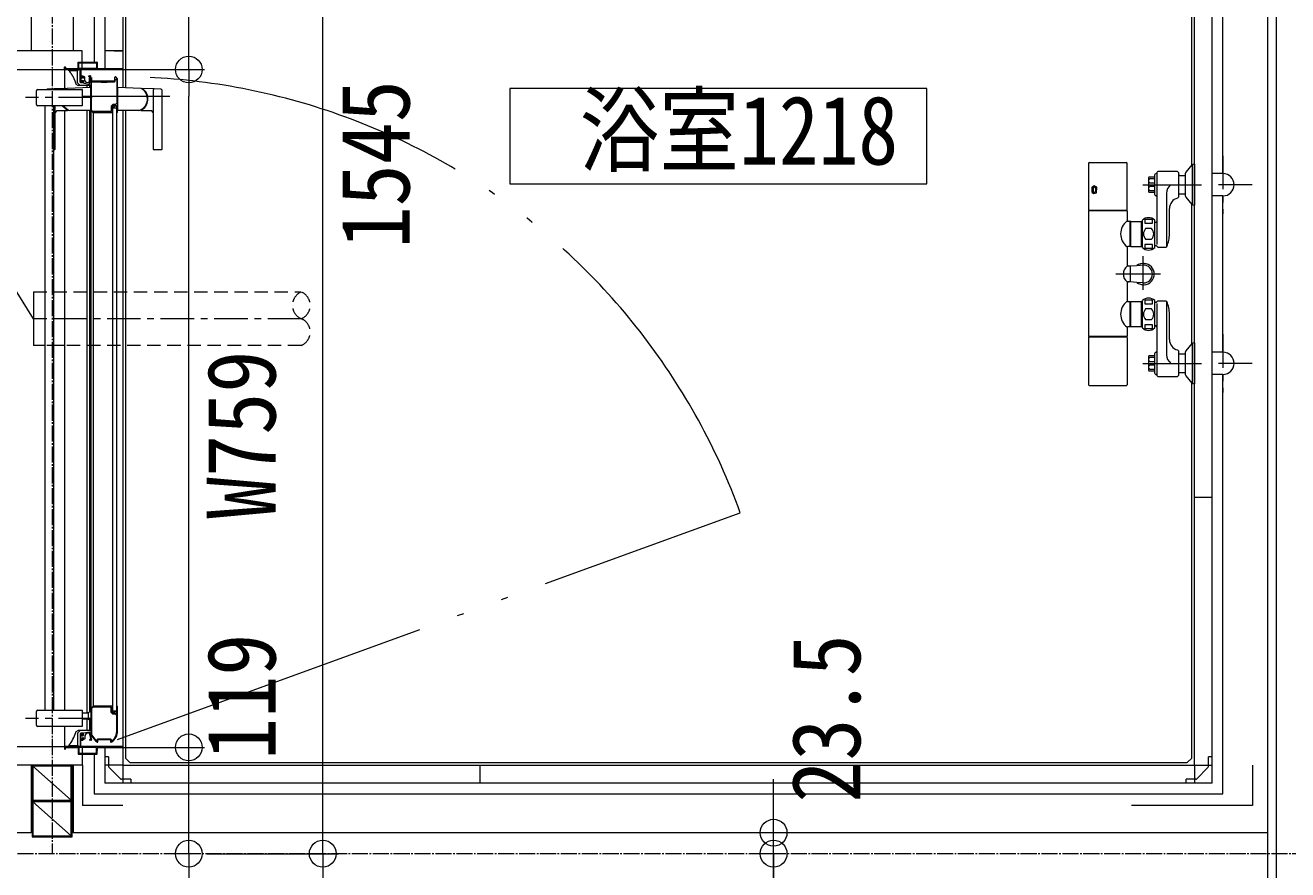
# Model space of a CAD drawing. Units: millimetres at full size, sheet at 1:30. Extents: x -17796 to 21385, y -23279 to 7734.
# Drawn here: x 18024 to 19438, y 233 to 1179 of the extents above; entities that cross this region are included whole.
import ezdxf
from ezdxf.enums import TextEntityAlignment as Align

# ---------------------------------------------------------------- set-up
doc = ezdxf.new("R2010")
doc.units = ezdxf.units.MM
doc.header["$LTSCALE"] = 30
for name, pattern in [('LONG_DASHED_DOTTED', [15.25, 12, -1.5, 0.25, -1.5]), ('LONG_DASHED_DOUBLE_DOTTED', [17, 12, -1.5, 0.25, -1.5, 0.25, -1.5]), ('USER2', [2, 1.25, -0.25, 0.25, -0.25]), ('USER4', [0.78, 0.6, -0.06, 0.06, -0.06]), ('USER8', [0.75, 0.5, -0.25])]:
    doc.linetypes.add(name, pattern=pattern)
for name, color, linetype, lineweight in [('0-1_(W)電灯', 253, 'Continuous', 18), ('0-8_ﾄﾞｱR1', 6, 'Continuous', 18), ('0-C_0_4P', 4, 'Continuous', 18)]:
    doc.layers.add(name, color=color, linetype=linetype, lineweight=lineweight)
doc.styles.add('ＭＳ ゴシック', font='')
doc.styles.get('ＭＳ ゴシック').set_extended_font_data('MS Gothic')

msp = doc.modelspace()

# ---------------------------------------------------------------- linework, layer by layer
at = {"layer": '0-1_(W)電灯', "color": 54, "linetype": 'USER4'}
msp.add_line((18054.07, 3280.96), (18054.07, 250.96), dxfattribs=at)
at = {"layer": '0-1_(W)電灯'}
for p, q in [((18101.07, 2181.96), (18101.07, 1137.36)), ((19365.07, 1012.46), (19365.07, 2181.96)), ((18113.07, 1446.95), (18113.07, 1130.06)), ((19333.07, 649.96), (19333.07, 1449.96)), ((19353.07, 329.96), (19353.07, 1446.95)), ((18133.07, 1349.96), (18133.07, 1149.96)), ((18136.06, 1349.99), (18136.06, 1108.58)), ((19330.08, 1021.79), (19330.08, 1203.52)), ((18133.07, 1149.96), (18113.07, 1149.96)), ((18123.48, 1149.96), (18133.07, 1149.96)), ((18133.07, 1149.96), (18133.07, 1128.96)), ((18133.07, 1149.96), (18133.07, 1130.06)), ((18068.37, 1131.96), (18068.07, 1131.66)), ((18068.07, 1129.46), (18068.07, 1131.66)), ((18068.37, 1131.96), (18068.67, 1131.96)), ((18068.97, 1131.66), (18068.67, 1131.96)), ((18068.97, 1131.66), (18068.97, 1130.36)), ((18083.37, 1137.36), (18083.07, 1137.06)), ((18083.07, 1130.36), (18083.07, 1137.06)), ((18083.37, 1137.36), (18104.27, 1137.36)), ((18084.27, 1136.46), (18083.97, 1136.16)), ((18083.97, 1130.26), (18083.97, 1136.16)), ((18084.27, 1136.46), (18103.37, 1136.46)), ((18103.67, 1136.16), (18103.37, 1136.46)), ((18103.67, 1136.16), (18103.67, 1130.26)), ((18104.57, 1137.06), (18104.27, 1137.36)), ((18104.57, 1137.06), (18104.57, 1130.36)), ((18068.07, 1129.46), (18068.57, 1128.96)), ((18068.07, 1129.46), (18068.07, 1128.96)), ((18068.07, 1128.96), (18068.57, 1128.96)), ((18068.07, 1128.96), (18068.07, 1107.68)), ((18068.57, 1128.96), (18085.07, 1128.96)), ((18085.07, 1128.96), (18068.57, 1128.96)), ((18068.97, 1130.36), (18069.27, 1130.06)), ((18069.27, 1130.06), (18082.77, 1130.06)), ((18072.87, 1127.65), (18072.88, 1127.91)), ((18073.02, 1127.51), (18072.87, 1127.65)), ((18072.88, 1127.91), (18082.67, 1127.96)), ((18073.02, 1127.51), (18074.46, 1125.65)), ((18074.46, 1125.65), (18074.67, 1125.35)), ((18074.67, 1125.35), (18074.74, 1125.25)), ((18074.74, 1125.25), (18074.81, 1125.14)), ((18074.81, 1125.14), (18074.88, 1125.04)), ((18074.88, 1125.04), (18074.95, 1124.94)), ((18074.95, 1124.94), (18075.02, 1124.84)), ((18075.02, 1124.84), (18075.09, 1124.74)), ((18075.09, 1124.74), (18075.16, 1124.63)), ((18075.16, 1124.63), (18075.23, 1124.53)), ((18075.23, 1124.53), (18075.29, 1124.43)), ((18075.29, 1124.43), (18075.36, 1124.32)), ((18075.36, 1124.32), (18075.43, 1124.22)), ((18075.43, 1124.22), (18075.5, 1124.11)), ((18075.5, 1124.11), (18075.56, 1124.01)), ((18075.56, 1124.01), (18075.63, 1123.9)), ((18075.63, 1123.9), (18075.7, 1123.8)), ((18075.7, 1123.8), (18075.76, 1123.69)), ((18075.76, 1123.69), (18075.83, 1123.59)), ((18075.83, 1123.59), (18075.9, 1123.48)), ((18075.9, 1123.48), (18075.96, 1123.37)), ((18075.96, 1123.37), (18076.03, 1123.27)), ((18076.03, 1123.27), (18076.09, 1123.16)), ((18076.09, 1123.16), (18076.16, 1123.05)), ((18076.16, 1123.05), (18076.22, 1122.95)), ((18076.22, 1122.95), (18076.28, 1122.84)), ((18076.28, 1122.84), (18076.35, 1122.73)), ((18076.35, 1122.73), (18076.41, 1122.62)), ((18076.41, 1122.62), (18076.47, 1122.51)), ((18076.47, 1122.51), (18076.54, 1122.4)), ((18076.54, 1122.4), (18076.6, 1122.29)), ((18076.6, 1122.29), (18076.66, 1122.18)), ((18076.66, 1122.18), (18076.72, 1122.07)), ((18076.72, 1122.07), (18076.78, 1121.96)), ((18076.78, 1121.96), (18076.85, 1121.85)), ((18076.85, 1121.85), (18076.91, 1121.74)), ((18076.91, 1121.74), (18076.97, 1121.63)), ((18076.97, 1121.63), (18077.03, 1121.52)), ((18077.03, 1121.52), (18077.09, 1121.41)), ((18077.09, 1121.41), (18077.15, 1121.3)), ((18077.15, 1121.3), (18077.21, 1121.18)), ((18077.21, 1121.18), (18077.27, 1121.07)), ((18077.27, 1121.07), (18077.32, 1120.96)), ((18077.32, 1120.96), (18077.38, 1120.85)), ((18077.38, 1120.85), (18077.44, 1120.73)), ((18077.44, 1120.73), (18077.5, 1120.62)), ((18077.5, 1120.62), (18077.56, 1120.51)), ((18077.56, 1120.51), (18077.61, 1120.39)), ((18077.61, 1120.39), (18077.67, 1120.28)), ((18077.67, 1120.28), (18077.73, 1120.16)), ((18077.73, 1120.16), (18077.78, 1120.05)), ((18077.78, 1120.05), (18077.84, 1119.93)), ((18077.84, 1119.93), (18077.9, 1119.82)), ((18077.9, 1119.82), (18077.95, 1119.7)), ((18077.95, 1119.7), (18078.01, 1119.59)), ((18078.01, 1119.59), (18078.06, 1119.47)), ((18078.06, 1119.47), (18078.11, 1119.35)), ((18078.11, 1119.35), (18078.17, 1119.24)), ((18078.17, 1119.24), (18078.22, 1119.12)), ((18078.22, 1119.12), (18078.28, 1119)), ((18078.28, 1119), (18078.33, 1118.89)), ((18078.33, 1118.89), (18078.38, 1118.77)), ((18078.38, 1118.77), (18078.43, 1118.65)), ((18078.43, 1118.65), (18078.49, 1118.53)), ((18078.49, 1118.53), (18078.54, 1118.41)), ((18078.54, 1118.41), (18078.59, 1118.3)), ((18078.59, 1118.3), (18078.64, 1118.18)), ((18078.64, 1118.18), (18078.69, 1118.06)), ((18078.69, 1118.06), (18078.74, 1117.94)), ((18078.74, 1117.94), (18078.79, 1117.82)), ((18078.79, 1117.82), (18078.84, 1117.7)), ((18078.84, 1117.7), (18078.89, 1117.58)), ((18078.89, 1117.58), (18078.94, 1117.46)), ((18078.94, 1117.46), (18078.99, 1117.34)), ((18078.99, 1117.34), (18079.04, 1117.22)), ((18079.04, 1117.22), (18079.09, 1117.1)), ((18079.09, 1117.1), (18079.13, 1116.98)), ((18079.13, 1116.98), (18079.18, 1116.86)), ((18079.18, 1116.86), (18079.23, 1116.74)), ((18079.23, 1116.74), (18079.28, 1116.61)), ((18082.67, 1127.96), (18082.37, 1127.66)), ((18082.37, 1113.96), (18082.37, 1127.66)), ((18082.67, 1127.96), (18082.87, 1127.96)), ((18082.77, 1130.06), (18083.07, 1130.36)), ((18085.37, 1128.46), (18083.37, 1128.46)), ((18083.97, 1130.26), (18084.27, 1129.96)), ((18103.37, 1129.96), (18084.27, 1129.96)), ((18085.37, 1128.66), (18085.07, 1128.96)), ((18085.37, 1114.96), (18085.37, 1128.66)), ((18086.67, 1128.96), (18086.37, 1128.66)), ((18086.37, 1128.66), (18086.37, 1122.26)), ((18086.37, 1122.26), (18086.67, 1121.96)), ((18086.67, 1121.06), (18086.37, 1120.76)), ((18086.37, 1120.76), (18086.37, 1115.36)), ((18086.87, 1120.66), (18086.57, 1120.36)), ((18086.57, 1120.36), (18086.57, 1119.01)), ((18086.57, 1116.9), (18086.57, 1119.01)), ((18132.07, 1128.96), (18086.67, 1128.96)), ((18086.67, 1128.96), (18133.07, 1128.96)), ((18086.67, 1121.96), (18088.37, 1121.96)), ((18088.07, 1121.06), (18086.67, 1121.06)), ((18087.67, 1120.66), (18086.87, 1120.66)), ((18087.97, 1120.36), (18087.67, 1120.66)), ((18087.97, 1119.56), (18087.97, 1120.36)), ((18087.97, 1119.56), (18088.27, 1119.26)), ((18088.37, 1120.76), (18088.07, 1121.06)), ((18089.07, 1119.26), (18088.27, 1119.26)), ((18089.37, 1120.96), (18088.37, 1121.96)), ((18088.37, 1119.86), (18088.37, 1120.76)), ((18088.37, 1119.86), (18088.67, 1119.56)), ((18089.07, 1119.56), (18088.67, 1119.56)), ((18089.07, 1119.56), (18089.37, 1119.86)), ((18089.07, 1119.26), (18089.37, 1119.56)), ((18089.37, 1120.96), (18089.37, 1119.86)), ((18089.67, 1120.66), (18089.37, 1120.36)), ((18089.37, 1120.36), (18089.37, 1119.56)), ((18090.37, 1120.66), (18089.67, 1120.66)), ((18090.67, 1120.36), (18090.37, 1120.66)), ((18090.67, 1116.4), (18090.67, 1120.36)), ((18097.25, 1121.72), (18094.66, 1121.55)), ((18095.58, 1113.92), (18096.46, 1121.62)), ((18095.81, 1112.56), (18097.25, 1121.72)), ((18097.36, 1118.96), (18097.36, 1108.95)), ((18098.44, 1118.92), (18098.36, 1118.76)), ((18098.36, 1116.26), (18098.36, 1118.76)), ((18098.44, 1118.92), (18098.56, 1119.16)), ((18098.56, 1119.16), (18098.56, 1119.76)), ((18103.37, 1129.96), (18103.67, 1130.26)), ((18104.57, 1130.36), (18104.87, 1130.06)), ((18104.87, 1130.06), (18133.07, 1130.06)), ((18124.87, 1120.96), (18123.87, 1119.96)), ((18123.87, 1119.96), (18123.87, 1116.26)), ((18125.57, 1117.96), (18124.67, 1117.06)), ((18124.67, 1116.01), (18124.67, 1117.06)), ((18127.37, 1118.46), (18124.87, 1120.96)), ((18126.47, 1117.06), (18125.57, 1117.96)), ((18126.47, 1117.06), (18126.47, 1091.36)), ((18127.37, 1108.96), (18127.37, 1118.46)), ((18133.07, 1128.96), (18133.07, 1108.71)), ((18036.42, 1089.76), (18036.42, 1105.16)), ((18037.92, 1106.66), (18057.24, 1106.66)), ((18056.33, 1107.16), (18048.8, 1106.83)), ((18069.12, 1107.72), (18056.33, 1107.16)), ((18057.24, 1106.66), (18056.33, 1107.16)), ((18057.24, 1106.66), (18068.34, 1106.66)), ((18069.25, 1107.36), (18068.34, 1106.66)), ((18068.34, 1106.66), (18069.17, 1106.66)), ((18069.25, 1107.36), (18069.12, 1107.72)), ((18070.18, 1107.36), (18069.17, 1106.66)), ((18069.17, 1106.66), (18087.57, 1106.66)), ((18069.25, 1107.36), (18070.18, 1107.36)), ((18070.94, 1107.8), (18070.18, 1107.36)), ((18097.36, 1108.95), (18070.94, 1107.8)), ((18079.28, 1116.61), (18079.32, 1116.49)), ((18079.32, 1116.49), (18079.37, 1116.37)), ((18079.37, 1116.37), (18079.41, 1116.25)), ((18079.41, 1116.25), (18079.46, 1116.13)), ((18079.46, 1116.13), (18079.51, 1116)), ((18079.51, 1116), (18079.55, 1115.88)), ((18079.55, 1115.88), (18079.6, 1115.76)), ((18079.6, 1115.76), (18079.64, 1115.63)), ((18079.64, 1115.63), (18079.68, 1115.51)), ((18079.68, 1115.51), (18079.73, 1115.39)), ((18079.73, 1115.39), (18079.77, 1115.26)), ((18079.77, 1115.26), (18079.81, 1115.14)), ((18079.81, 1115.14), (18079.86, 1115.02)), ((18079.86, 1115.02), (18079.9, 1114.89)), ((18079.9, 1114.89), (18079.94, 1114.77)), ((18079.94, 1114.77), (18079.98, 1114.64)), ((18079.98, 1114.64), (18080.02, 1114.52)), ((18080.02, 1114.52), (18080.06, 1114.39)), ((18080.06, 1114.39), (18080.1, 1114.27)), ((18080.1, 1114.27), (18080.14, 1114.14)), ((18080.14, 1114.14), (18080.18, 1114.02)), ((18080.18, 1114.02), (18080.22, 1113.89)), ((18080.22, 1113.89), (18080.26, 1113.76)), ((18080.26, 1113.76), (18080.3, 1113.64)), ((18080.3, 1113.64), (18080.34, 1113.51)), ((18080.34, 1113.51), (18080.38, 1113.38)), ((18080.38, 1113.38), (18080.41, 1113.26)), ((18080.41, 1113.26), (18080.45, 1113.13)), ((18080.45, 1113.13), (18080.51, 1112.95)), ((18080.51, 1112.95), (18080.67, 1112.61)), ((18080.67, 1112.61), (18083.4, 1110.96)), ((18082.37, 1113.96), (18085.37, 1110.96)), ((18085.37, 1114.96), (18086.37, 1113.96)), ((18086.37, 1115.36), (18086.67, 1115.06)), ((18088.37, 1113.96), (18086.37, 1113.96)), ((18088.37, 1113.96), (18086.37, 1113.96)), ((18086.67, 1115.06), (18088.07, 1115.06)), ((18087.46, 1115.54), (18087.97, 1115.76)), ((18087.57, 1106.66), (18087.57, 1088.26)), ((18087.97, 1115.76), (18087.97, 1116.41)), ((18088.07, 1115.06), (18088.37, 1115.36)), ((18088.22, 1116.66), (18089.07, 1116.66)), ((18088.67, 1116.56), (18088.37, 1116.26)), ((18088.37, 1115.36), (18088.37, 1116.26)), ((18088.37, 1113.96), (18089.37, 1114.96)), ((18088.67, 1116.56), (18089.07, 1116.56)), ((18089.37, 1116.36), (18089.07, 1116.66)), ((18089.37, 1116.26), (18089.07, 1116.56)), ((18089.37, 1116.36), (18089.37, 1114)), ((18089.37, 1116.26), (18089.37, 1114.96)), ((18089.37, 1114), (18089.61, 1113.71)), ((18089.61, 1113.71), (18095.81, 1112.56)), ((18090.67, 1116.4), (18092.3, 1114.43)), ((18095.19, 1113.9), (18092.3, 1114.43)), ((18093.07, 1110.96), (18093.07, 1108.77)), ((18095.19, 1113.9), (18095.58, 1113.92)), ((18095.87, 1110.96), (18095.87, 1108.89)), ((18097.37, 1083.21), (18097.36, 1108.95)), ((18098.56, 1115.06), (18098.26, 1114.76)), ((18098.26, 1083.46), (18098.26, 1114.76)), ((18098.36, 1116.26), (18098.66, 1115.96)), ((18098.56, 1115.06), (18108.84, 1115.06)), ((18123.57, 1115.96), (18098.66, 1115.96)), ((18109.06, 1114.97), (18108.84, 1115.06)), ((18109.06, 1114.97), (18109.28, 1114.75)), ((18109.28, 1114.75), (18109.49, 1114.66)), ((18109.49, 1114.66), (18115.24, 1114.66)), ((18115.24, 1114.66), (18115.46, 1114.75)), ((18115.46, 1114.75), (18115.68, 1114.97)), ((18115.89, 1115.06), (18115.68, 1114.97)), ((18115.89, 1115.06), (18123.72, 1115.06)), ((18123.57, 1115.96), (18123.87, 1116.26)), ((18123.72, 1115.06), (18124.07, 1115.2)), ((18124.07, 1115.2), (18124.52, 1115.66)), ((18124.52, 1115.66), (18124.67, 1116.01)), ((18127.37, 1108.96), (18127.37, 1082.96)), ((18153.8, 1107.8), (18127.37, 1108.96)), ((18154.56, 1107.36), (18153.8, 1107.8)), ((18155.49, 1107.36), (18154.56, 1107.36)), ((18155.61, 1107.72), (18155.49, 1107.36)), ((18168.41, 1107.16), (18155.61, 1107.72)), ((18168.41, 1107.16), (18167.37, 1106.16)), ((18167.37, 1106.16), (18167.37, 1080.95)), ((18175.93, 1106.83), (18168.41, 1107.16)), ((18177.37, 1039.96), (18177.37, 1105.34)), ((18122.07, 1089.86), (18120.17, 1087.96)), ((18122.07, 1088.96), (18121.07, 1087.96)), ((18124.97, 1089.86), (18122.07, 1089.86)), ((18122.07, 1088.96), (18125.57, 1088.96)), ((18122.07, 1085.96), (18122.07, 1088.96)), ((18124.97, 1089.86), (18126.47, 1091.36)), ((18126.07, 1088.46), (18125.57, 1088.96)), ((18046.07, 1088.26), (18037.92, 1088.26)), ((18046.07, 1088.26), (18046.07, 411.66)), ((18056.07, 1088.26), (18046.07, 1088.26)), ((18065.68, 1088.26), (18056.07, 1088.26)), ((18056.07, 411.66), (18056.07, 1088.26)), ((18057.37, 1080.95), (18057.37, 1088.26)), ((18059.37, 1082.97), (18057.37, 1080.95)), ((18057.37, 1039.96), (18057.37, 1080.95)), ((18059.37, 1082.97), (18071.2, 1082.97)), ((18066.28, 1088.26), (18065.68, 1088.26)), ((18065.68, 1088.26), (18071.28, 1083.35)), ((18066.28, 1088.26), (18072.56, 1083.35)), ((18087.57, 1088.26), (18066.28, 1088.26)), ((18068.07, 1082.97), (18068.07, 411.66)), ((18071.2, 1082.97), (18071.28, 1083.35)), ((18071.28, 1083.35), (18072.56, 1083.35)), ((18072.56, 1083.35), (18073.76, 1082.96)), ((18097.37, 1082.96), (18073.76, 1082.96)), ((18093.07, 1082.96), (18093.07, 408.66)), ((18095.87, 1082.96), (18095.87, 409.66)), ((18097.37, 1083.21), (18099.86, 1080.96)), ((18097.37, 1082.96), (18097.37, 1083.21)), ((18097.37, 1083.21), (18097.37, 413.46)), ((18098.26, 1083.46), (18099.86, 1081.86)), ((18119.97, 1081.86), (18099.86, 1081.86)), ((18099.86, 1080.96), (18121.4, 1080.96)), ((18100.36, 415.96), (18100.36, 1080.96)), ((18119.97, 1081.86), (18120.17, 1082.06)), ((18120.17, 1087.96), (18120.17, 1082.06)), ((18122.06, 1080.96), (18121.06, 1080.96)), ((18121.07, 1082.46), (18121.07, 1087.96)), ((18121.07, 1082.46), (18121.57, 1081.96)), ((18121.4, 1080.96), (18121.66, 1081.1)), ((18121.87, 1081.66), (18121.57, 1081.96)), ((18121.66, 1081.1), (18121.83, 1081.39)), ((18121.83, 1081.39), (18121.87, 1081.54)), ((18121.87, 1081.54), (18121.87, 1081.66)), ((18122.07, 410.96), (18122.07, 1085.96)), ((18126.07, 1088.46), (18126.07, 1081.54)), ((18126.07, 1081.54), (18126.07, 415.38)), ((18126.07, 1081.54), (18126.11, 1081.39)), ((18126.11, 1081.39), (18126.28, 1081.1)), ((18126.28, 1081.1), (18126.54, 1080.96)), ((18126.54, 1080.96), (18127.07, 1080.96)), ((18127.07, 1080.96), (18127.37, 1081.26)), ((18150.98, 1082.96), (18127.37, 1082.96)), ((18127.37, 1081.26), (18127.37, 1082.96)), ((18133.07, 1082.96), (18133.07, 370.96)), ((18136.06, 1082.96), (18136.06, 357.94)), ((18150.98, 1082.96), (18152.18, 1083.35)), ((18153.45, 1083.35), (18152.18, 1083.35)), ((18153.45, 1083.35), (18153.54, 1082.97)), ((18153.54, 1082.97), (18165.37, 1082.97)), ((18167.37, 1080.95), (18165.37, 1082.97)), ((18167.37, 1080.95), (18167.37, 1039.96)), ((18056.37, 1038.96), (18056.07, 1038.96)), ((18176.37, 1038.96), (18168.37, 1038.96)), ((19215.47, 1024.96), (19214.47, 1023.96)), ((19214.47, 1023.96), (19214.47, 971.46)), ((19215.47, 1024.96), (19256.67, 1024.96)), ((19257.67, 1023.96), (19256.67, 1024.96)), ((19257.67, 971.46), (19257.67, 1023.96)), ((19330.32, 1022.07), (19323.54, 1014.01)), ((19332.23, 1022.96), (19330.32, 1022.07)), ((19331.07, 977.96), (19331.07, 1021.96)), ((19333.07, 1022.96), (19332.23, 1022.96)), ((19333.07, 1022.96), (19333.07, 976.96)), ((19281.85, 1008.46), (19281.47, 1007.46)), ((19281.47, 1007.46), (19281.47, 992.46)), ((19288.17, 1008.46), (19281.85, 1008.46)), ((19283.35, 1006.77), (19281.85, 1005.27)), ((19281.85, 1003.14), (19281.85, 1005.27)), ((19283.35, 1006.77), (19288.17, 1006.77)), ((19288.17, 1008.46), (19288.47, 1008.76)), ((19288.17, 1006.77), (19288.36, 1006.81)), ((19288.36, 1006.81), (19288.47, 1006.96)), ((19289.22, 1011.99), (19288.47, 1010.69)), ((19288.47, 1010.69), (19288.47, 1008.76)), ((19288.47, 1008.76), (19288.47, 1006.96)), ((19288.47, 1006.96), (19288.47, 992.95)), ((19289.22, 1011.99), (19291.07, 1013.06)), ((19292.07, 1014.71), (19291.07, 1013.71)), ((19291.07, 1013.71), (19291.07, 1013.06)), ((19291.07, 1013.06), (19291.07, 986.86)), ((19314.07, 1014.71), (19292.07, 1014.71)), ((19315.07, 1013.71), (19314.07, 1014.71)), ((19315.07, 1013.71), (19315.07, 1011.43)), ((19315.07, 1011.43), (19315.07, 988.48)), ((19315.07, 1011.43), (19316.07, 1010.43)), ((19316.07, 1010.43), (19323.07, 1010.43)), ((19323.54, 1014.01), (19323.07, 1012.73)), ((19365.07, 1012.46), (19353.07, 1012.46)), ((19218.74, 997.36), (19218.08, 997.22)), ((19218.08, 997.22), (19218.08, 991.51)), ((19218.08, 991.51), (19219.99, 991.94)), ((19218.58, 991.37), (19220.44, 989.96)), ((19220.68, 998.6), (19218.74, 997.36)), ((19219.99, 996.79), (19218.74, 997.36)), ((19220.89, 997.36), (19218.74, 997.36)), ((19220.89, 991.36), (19218.74, 991.36)), ((19219.99, 991.94), (19219.99, 996.79)), ((19220.44, 989.96), (19223.52, 991)), ((19223.7, 997.29), (19220.68, 998.6)), ((19222.61, 996.13), (19220.89, 997.36)), ((19220.89, 991.36), (19222.61, 992.6)), ((19222.61, 992.6), (19222.61, 996.13)), ((19223.52, 991), (19223.7, 997.29)), ((19281.47, 992.46), (19281.85, 991.46)), ((19281.85, 1003.14), (19283.35, 1001.64)), ((19283.35, 998.27), (19281.85, 996.77)), ((19281.85, 994.64), (19281.85, 996.77)), ((19281.85, 994.64), (19283.35, 993.14)), ((19281.85, 991.46), (19288.17, 991.46)), ((19288.19, 1001.64), (19283.35, 1001.64)), ((19283.35, 998.27), (19288.19, 998.27)), ((19288.17, 993.14), (19283.35, 993.14)), ((19288.47, 991.16), (19288.17, 991.46)), ((19288.19, 1001.64), (19288.47, 1001.75)), ((19288.19, 998.27), (19288.47, 998.16)), ((19288.47, 992.95), (19288.47, 991.16)), ((19288.47, 991.16), (19288.47, 989.22)), ((19301.81, 990.28), (19301.81, 931.18)), ((19288.47, 989.22), (19289.22, 987.92)), ((19291.07, 986.86), (19289.22, 987.92)), ((19291.07, 986.86), (19291.07, 958.96)), ((19314.3, 984.98), (19315.07, 985.96)), ((19316.07, 989.48), (19315.07, 988.48)), ((19315.07, 988.48), (19315.07, 985.96)), ((19323.07, 989.48), (19316.07, 989.48)), ((19323.07, 987.19), (19323.07, 989.48)), ((19323.07, 987.19), (19323.54, 985.9)), ((19323.54, 985.9), (19330.32, 977.84)), ((19330.08, 821.79), (19330.08, 978.12)), ((19330.32, 977.84), (19332.23, 976.96)), ((19333.07, 976.96), (19332.23, 976.96)), ((19365.07, 987.46), (19353.07, 987.46)), ((19365.07, 812.46), (19365.07, 987.46)), ((19214.47, 971.46), (19218.07, 971.46)), ((19214.47, 970.56), (19214.47, 829.96)), ((19216.07, 970.56), (19214.47, 970.56)), ((19216.07, 971.06), (19216.07, 970.56)), ((19218.07, 971.06), (19216.07, 971.06)), ((19256.07, 970.56), (19216.07, 970.56)), ((19218.07, 971.46), (19254.07, 971.46)), ((19218.07, 971.46), (19218.07, 971.06)), ((19235.07, 971.06), (19218.07, 971.06)), ((19235.07, 971.06), (19235.07, 971.46)), ((19237.07, 971.06), (19237.07, 971.46)), ((19254.07, 971.06), (19237.07, 971.06)), ((19254.07, 971.46), (19257.67, 971.46)), ((19254.07, 971.46), (19254.07, 971.06)), ((19256.07, 971.06), (19254.07, 971.06)), ((19256.07, 971.06), (19256.07, 970.56)), ((19257.67, 970.56), (19256.07, 970.56)), ((19257.67, 970.56), (19257.67, 959.96)), ((19305.07, 944.96), (19305.07, 973.31)), ((19257.67, 959.96), (19258.67, 958.96)), ((19261.07, 958.96), (19258.67, 958.96)), ((19261.07, 957.71), (19261.07, 958.96)), ((19261.4, 958.63), (19261.07, 957.71)), ((19261.07, 932.21), (19261.07, 957.71)), ((19261.87, 958.96), (19261.4, 958.63)), ((19261.52, 958.46), (19261.52, 931.46)), ((19273.57, 958.96), (19273.57, 930.96)), ((19274.77, 958.96), (19274.77, 960.21)), ((19285.11, 950.98), (19278.43, 950.98)), ((19288.77, 957.96), (19288.77, 960.21)), ((19288.77, 931.96), (19288.77, 957.96)), ((19288.77, 957.96), (19290.07, 957.96)), ((19290.07, 957.96), (19291.07, 958.96)), ((19277.55, 933.21), (19277.55, 929.11)), ((19285.99, 933.21), (19277.55, 933.21)), ((19278.43, 938.93), (19285.11, 938.93)), ((19285.99, 929.11), (19285.99, 933.21)), ((19258.67, 930.96), (19257.67, 929.96)), ((19257.67, 929.96), (19257.67, 909.71)), ((19261.07, 930.96), (19258.67, 930.96)), ((19261.07, 930.96), (19261.07, 932.21)), ((19261.4, 931.28), (19261.07, 932.21)), ((19261.4, 931.28), (19261.87, 930.96)), ((19261.87, 930.96), (19274.77, 930.96)), ((19274.77, 929.71), (19274.77, 930.96)), ((19277.55, 929.11), (19285.99, 929.11)), ((19291.08, 931.08), (19290.08, 931.96)), ((19291.08, 931.08), (19292.07, 930.21)), ((19292.07, 930.21), (19301.16, 930.21)), ((19301.16, 930.21), (19302.08, 930.8)), ((19257.67, 909.71), (19258.67, 908.71)), ((19261.07, 908.71), (19258.67, 908.71)), ((19268.58, 909.33), (19261.07, 908.71)), ((19261.07, 908.71), (19261.07, 891.21)), ((19276.07, 909.96), (19268.58, 909.33)), ((19258.67, 891.21), (19257.67, 890.21)), ((19276.07, 889.96), (19268.58, 890.58)), ((18033.07, 849.96), (18008.07, 889.96)), ((18033.07, 879.96), (18046.07, 879.96)), ((18033.07, 879.96), (18033.07, 849.96)), ((18056.07, 879.96), (18068.07, 879.96)), ((19257.67, 890.21), (19257.67, 869.96)), ((19257.67, 869.96), (19258.67, 868.96)), ((19261.07, 868.96), (19258.67, 868.96)), ((19261.07, 867.71), (19261.07, 868.96)), ((19261.07, 867.71), (19261.4, 868.63)), ((19261.07, 842.21), (19261.07, 867.71)), ((19261.87, 868.96), (19261.4, 868.63)), ((19261.52, 868.46), (19261.52, 841.46)), ((19274.77, 868.96), (19261.87, 868.96)), ((19273.57, 868.96), (19273.57, 840.96)), ((19274.77, 868.96), (19274.77, 870.21)), ((19285.99, 870.8), (19277.55, 870.8)), ((19277.55, 870.8), (19277.55, 866.7)), ((19277.55, 866.7), (19285.99, 866.7)), ((19285.99, 866.7), (19285.99, 870.8)), ((19288.77, 841.96), (19288.77, 867.96)), ((19290.08, 867.96), (19291.08, 868.83)), ((19292.07, 869.71), (19291.08, 868.83)), ((19301.16, 869.71), (19292.07, 869.71)), ((19302.08, 869.11), (19301.16, 869.71)), ((19301.81, 868.73), (19301.81, 809.63)), ((18033.07, 849.96), (18033.17, 820.06)), ((19285.11, 860.98), (19278.43, 860.98)), ((19278.43, 848.93), (19285.11, 848.93)), ((19305.07, 826.6), (19305.07, 854.96)), ((19258.67, 840.96), (19257.67, 839.96)), ((19257.67, 839.96), (19257.67, 829.96)), ((19261.07, 840.96), (19258.67, 840.96)), ((19261.07, 842.21), (19261.4, 841.28)), ((19261.07, 840.96), (19261.07, 842.21)), ((19261.4, 841.28), (19261.87, 840.96)), ((19274.77, 839.71), (19274.77, 840.96)), ((19288.77, 839.71), (19288.77, 841.96)), ((19290.07, 841.96), (19288.77, 841.96)), ((19291.07, 840.96), (19290.07, 841.96)), ((19291.07, 840.96), (19291.07, 813.06)), ((18046.07, 819.96), (18033.17, 820.06)), ((18068.07, 819.96), (18056.07, 819.96)), ((19218.07, 829.96), (19214.47, 829.96)), ((19214.97, 829.37), (19214.47, 828.87)), ((19214.47, 828.87), (19214.47, 775.96)), ((19218.07, 829.37), (19214.97, 829.37)), ((19218.07, 829.96), (19218.07, 829.37)), ((19254.07, 829.37), (19218.07, 829.37)), ((19254.07, 829.96), (19254.07, 829.37)), ((19257.17, 829.37), (19254.07, 829.37)), ((19257.67, 828.87), (19257.17, 829.37)), ((19257.67, 828.87), (19257.67, 775.96)), ((19330.32, 822.07), (19323.54, 814.01)), ((19332.23, 822.96), (19330.32, 822.07)), ((19331.07, 777.96), (19331.07, 821.96)), ((19332.23, 822.96), (19333.07, 822.96)), ((19333.07, 822.96), (19333.07, 776.96)), ((19281.85, 808.46), (19281.47, 807.46)), ((19281.47, 807.46), (19281.47, 792.46)), ((19288.17, 808.46), (19281.85, 808.46)), ((19283.35, 806.77), (19281.85, 805.27)), ((19283.35, 806.77), (19288.17, 806.77)), ((19288.17, 808.46), (19288.47, 808.76)), ((19288.17, 806.77), (19288.39, 806.83)), ((19288.39, 806.83), (19288.47, 806.96)), ((19289.22, 811.99), (19288.47, 810.69)), ((19288.47, 810.69), (19288.47, 808.76)), ((19288.47, 808.76), (19288.47, 806.96)), ((19288.47, 806.96), (19288.47, 792.95)), ((19289.22, 811.99), (19291.07, 813.06)), ((19291.07, 813.06), (19291.07, 786.86)), ((19315.07, 813.95), (19314.3, 814.93)), ((19315.07, 813.95), (19315.07, 811.43)), ((19315.07, 811.43), (19315.07, 788.48)), ((19315.07, 811.43), (19316.07, 810.43)), ((19316.07, 810.43), (19323.07, 810.43)), ((19323.54, 814.01), (19323.07, 812.73)), ((19323.07, 810.43), (19323.07, 812.73)), ((19365.07, 812.46), (19353.07, 812.46)), ((19281.47, 792.46), (19281.85, 791.46)), ((19281.85, 803.14), (19281.85, 805.27)), ((19281.85, 803.14), (19283.35, 801.64)), ((19283.35, 798.27), (19281.85, 796.77)), ((19281.85, 794.64), (19281.85, 796.77)), ((19281.85, 794.64), (19283.35, 793.14)), ((19288.19, 801.64), (19283.35, 801.64)), ((19283.35, 798.27), (19288.19, 798.27)), ((19288.17, 793.14), (19283.35, 793.14)), ((19288.36, 793.1), (19288.17, 793.14)), ((19288.47, 801.75), (19288.19, 801.64)), ((19288.47, 798.16), (19288.19, 798.27)), ((19288.47, 792.95), (19288.36, 793.1)), ((19288.47, 792.95), (19288.47, 791.16)), ((19281.85, 791.46), (19288.17, 791.46)), ((19288.47, 791.16), (19288.17, 791.46)), ((19288.47, 791.16), (19288.47, 789.22)), ((19288.47, 789.22), (19289.22, 787.92)), ((19291.07, 786.86), (19289.22, 787.92)), ((19291.07, 786.86), (19291.07, 786.21)), ((19291.07, 786.21), (19292.07, 785.21)), ((19292.07, 785.21), (19314.07, 785.21)), ((19314.07, 785.21), (19315.07, 786.21)), ((19316.07, 789.48), (19315.07, 788.48)), ((19315.07, 788.48), (19315.07, 786.21)), ((19323.07, 789.48), (19316.07, 789.48)), ((19323.07, 787.19), (19323.54, 785.9)), ((19323.54, 785.9), (19330.32, 777.84)), ((19330.08, 357.94), (19330.08, 778.12)), ((19330.32, 777.84), (19332.23, 776.96)), ((19365.07, 787.46), (19353.07, 787.46)), ((19214.47, 775.96), (19215.47, 774.96)), ((19256.67, 774.96), (19215.47, 774.96)), ((19256.67, 774.96), (19257.67, 775.96)), ((19332.23, 776.96), (19333.07, 776.96)), ((19333.07, 349.96), (19333.07, 649.96)), ((19333.07, 649.96), (19353.07, 649.96)), ((18036.42, 394.76), (18036.42, 410.16)), ((18037.92, 411.66), (18046.07, 411.66)), ((18046.07, 411.66), (18056.07, 411.66)), ((18099.87, 415.96), (18097.37, 413.46)), ((18097.37, 413.46), (18097.37, 384.96)), ((18099.87, 415.06), (18098.27, 413.46)), ((18098.27, 413.46), (18098.27, 384.96)), ((18121.4, 415.96), (18099.87, 415.96)), ((18119.97, 415.06), (18099.87, 415.06)), ((18120.17, 414.86), (18119.97, 415.06)), ((18120.17, 408.96), (18120.17, 414.86)), ((18121.57, 414.96), (18121.07, 414.46)), ((18121.07, 408.96), (18121.07, 414.46)), ((18121.66, 415.81), (18121.4, 415.96)), ((18121.57, 414.96), (18121.87, 415.26)), ((18121.83, 415.53), (18121.66, 415.81)), ((18121.87, 415.37), (18121.83, 415.53)), ((18121.87, 415.26), (18121.87, 415.37)), ((18126.06, 410.96), (18122.07, 407.96)), ((18122.07, 410.96), (18126.06, 410.96)), ((18122.07, 407.96), (18122.07, 410.96)), ((18126.11, 415.53), (18126.07, 415.38)), ((18126.07, 415.38), (18126.07, 408.46)), ((18126.28, 415.81), (18126.11, 415.53)), ((18126.54, 415.96), (18126.28, 415.81)), ((18127.07, 415.96), (18126.54, 415.96)), ((18127.37, 415.66), (18127.07, 415.96)), ((18127.37, 388.46), (18127.37, 415.66)), ((18088.37, 408.66), (18087.57, 408.25)), ((18087.57, 408.25), (18087.57, 402.06)), ((18087.57, 402.06), (18087.57, 393.26)), ((18087.57, 402.06), (18088.37, 401.66)), ((18088.37, 408.66), (18094.87, 408.66)), ((18093.87, 401.66), (18088.37, 401.66)), ((18093.07, 401.66), (18093.07, 388.96)), ((18094.87, 408.66), (18093.87, 408.66)), ((18094.87, 401.66), (18093.87, 401.66)), ((18095.87, 409.66), (18094.87, 408.66)), ((18094.87, 401.66), (18094.87, 408.66)), ((18094.87, 401.66), (18095.87, 400.66)), ((18095.87, 400.66), (18095.86, 388.96)), ((18097.36, 409.66), (18095.87, 409.66)), ((18097.36, 400.66), (18095.87, 400.66)), ((18120.17, 408.96), (18122.07, 407.06)), ((18121.07, 408.96), (18122.07, 407.96)), ((18125.57, 407.96), (18122.07, 407.96)), ((18124.97, 407.06), (18122.07, 407.06)), ((18126.47, 405.56), (18124.97, 407.06)), ((18125.57, 407.96), (18126.07, 408.46)), ((18126.47, 388.46), (18126.47, 405.56)), ((18087.57, 393.26), (18037.92, 393.26)), ((18068.07, 393.26), (18068.07, 370.46)), ((18080.44, 386.78), (18080.51, 386.96)), ((18080.51, 386.96), (18080.67, 387.3)), ((18083.4, 388.96), (18080.67, 387.3)), ((18085.37, 388.96), (18082.37, 385.96)), ((18082.37, 385.96), (18082.37, 372.26)), ((18085.37, 388.96), (18083.4, 388.96)), ((18097.26, 388.96), (18085.37, 388.96)), ((18086.37, 385.96), (18085.37, 384.96)), ((18085.37, 384.96), (18085.37, 371.26)), ((18088.37, 385.96), (18086.37, 385.96)), ((18086.67, 384.86), (18086.37, 384.56)), ((18086.37, 379.16), (18086.37, 384.56)), ((18086.57, 380.8), (18086.57, 382.91)), ((18086.67, 384.86), (18088.07, 384.86)), ((18087.97, 384.06), (18087.46, 384.27)), ((18087.97, 384.06), (18087.97, 383.41)), ((18088.37, 384.56), (18088.07, 384.86)), ((18088.22, 383.16), (18089.07, 383.16)), ((18089.37, 384.96), (18088.37, 385.96)), ((18088.37, 384.56), (18088.37, 383.66)), ((18088.37, 383.66), (18088.67, 383.36)), ((18088.67, 383.36), (18089.07, 383.36)), ((18089.07, 383.36), (18089.37, 383.66)), ((18089.07, 383.16), (18089.37, 383.46)), ((18089.61, 386.1), (18089.37, 385.81)), ((18089.37, 383.46), (18089.37, 385.81)), ((18089.37, 383.66), (18089.37, 384.96)), ((18089.61, 386.1), (18095.8, 387.25)), ((18092.3, 385.38), (18090.67, 383.41)), ((18090.67, 383.41), (18090.67, 379.46)), ((18095.19, 385.91), (18092.3, 385.38)), ((18095.87, 385.73), (18095.19, 385.91)), ((18095.96, 387.18), (18095.8, 387.25)), ((18097.83, 378.31), (18095.87, 385.73)), ((18097.37, 384.96), (18097.97, 383.16)), ((18097.97, 383.16), (18102.47, 377.16)), ((18098.27, 384.96), (18098.69, 383.7)), ((18098.69, 383.7), (18103.19, 377.7)), ((18068.57, 370.96), (18068.07, 370.46)), ((18068.07, 370.46), (18068.07, 368.26)), ((18068.07, 368.26), (18068.37, 367.96)), ((18068.37, 367.96), (18068.67, 367.96)), ((18085.07, 370.96), (18068.57, 370.96)), ((18068.67, 367.96), (18068.97, 368.26)), ((18069.27, 369.86), (18068.97, 369.56)), ((18068.97, 368.26), (18068.97, 369.56)), ((18069.27, 369.86), (18082.77, 369.86)), ((18072.9, 372.3), (18072.83, 372.15)), ((18072.83, 372.15), (18082.67, 371.96)), ((18073.02, 372.4), (18072.9, 372.3)), ((18082.37, 372.26), (18082.67, 371.96)), ((18082.88, 371.96), (18082.67, 371.96)), ((18083.07, 369.56), (18082.77, 369.86)), ((18082.88, 371.96), (18083.38, 371.46)), ((18083.07, 369.56), (18083.07, 362.86)), ((18083.88, 371.46), (18083.38, 371.46)), ((18083.88, 371.46), (18085.37, 371.46)), ((18084.27, 369.96), (18083.97, 369.66)), ((18083.97, 369.66), (18083.97, 363.76)), ((18103.37, 369.96), (18084.27, 369.96)), ((18085.07, 370.96), (18085.37, 371.26)), ((18086.37, 379.16), (18086.67, 378.86)), ((18086.67, 377.96), (18086.37, 377.66)), ((18086.37, 371.26), (18086.37, 377.66)), ((18086.37, 371.26), (18086.67, 370.96)), ((18086.57, 379.46), (18086.57, 380.8)), ((18086.57, 379.46), (18086.87, 379.16)), ((18088.07, 378.86), (18086.67, 378.86)), ((18086.67, 377.96), (18088.37, 377.96)), ((18133.07, 370.96), (18086.67, 370.96)), ((18087.67, 379.16), (18086.87, 379.16)), ((18087.67, 379.16), (18087.97, 379.46)), ((18088.27, 380.56), (18087.97, 380.26)), ((18087.97, 380.26), (18087.97, 379.46)), ((18088.07, 378.86), (18088.37, 379.16)), ((18089.07, 380.56), (18088.27, 380.56)), ((18088.67, 380.36), (18088.37, 380.06)), ((18088.37, 380.06), (18088.37, 379.16)), ((18088.37, 377.96), (18089.37, 378.96)), ((18089.07, 380.36), (18088.67, 380.36)), ((18089.37, 380.26), (18089.07, 380.56)), ((18089.37, 380.06), (18089.07, 380.36)), ((18089.37, 379.46), (18089.37, 380.26)), ((18089.37, 378.96), (18089.37, 380.06)), ((18089.37, 379.46), (18089.67, 379.16)), ((18090.37, 379.16), (18089.67, 379.16)), ((18090.37, 379.16), (18090.67, 379.46)), ((18097.32, 378.11), (18097.65, 377.92)), ((18097.65, 377.92), (18097.83, 378.31)), ((18102.47, 377.16), (18104.87, 375.96)), ((18103.19, 377.7), (18103.59, 377.29)), ((18103.67, 369.66), (18103.37, 369.96)), ((18103.59, 377.29), (18104.07, 377.53)), ((18103.67, 363.76), (18103.67, 369.66)), ((18105.37, 379.66), (18104.07, 378.36)), ((18104.07, 377.53), (18104.07, 378.36)), ((18104.87, 369.86), (18104.57, 369.56)), ((18104.57, 362.86), (18104.57, 369.56)), ((18104.57, 368.36), (18104.57, 366.36)), ((18104.57, 368.36), (18104.57, 366.36)), ((18104.87, 375.96), (18105.07, 375.96)), ((18104.87, 369.86), (18133.07, 369.86)), ((18105.37, 378.86), (18104.9, 378.18)), ((18105.35, 377.01), (18104.9, 378.18)), ((18105.07, 375.96), (18105.37, 376.26)), ((18105.37, 376.9), (18105.35, 377.01)), ((18105.37, 379.66), (18119.37, 379.66)), ((18105.37, 378.86), (18119.37, 378.86)), ((18105.37, 376.26), (18105.37, 376.9)), ((18113.07, 369.86), (18113.07, 329.96)), ((18120.67, 378.36), (18119.37, 379.66)), ((18119.84, 378.18), (18119.37, 378.86)), ((18119.39, 377.01), (18119.37, 376.9)), ((18119.37, 376.9), (18119.37, 376.26)), ((18119.37, 376.26), (18119.67, 375.96)), ((18119.84, 378.18), (18119.39, 377.01)), ((18119.67, 375.96), (18120.34, 375.96)), ((18120.34, 375.96), (18120.92, 376.13)), ((18120.67, 378.36), (18120.67, 377.66)), ((18120.67, 377.66), (18121.16, 377.43)), ((18133.07, 369.86), (18133.07, 349.96)), ((18083.07, 362.86), (18083.37, 362.56)), ((18083.37, 362.56), (18104.27, 362.56)), ((18083.97, 363.76), (18084.27, 363.46)), ((18084.27, 363.46), (18103.37, 363.46)), ((18101.07, 362.56), (18101.07, 317.96)), ((18103.37, 363.46), (18103.67, 363.76)), ((18104.27, 362.56), (18104.57, 362.86)), ((18117.37, 359.26), (18113.07, 359.26)), ((18117.37, 359.26), (18117.37, 348.46)), ((18136.06, 357.94), (18141.06, 352.94)), ((19325.08, 352.94), (19330.08, 357.94)), ((19348.77, 348.46), (19348.77, 359.26)), ((19353.07, 359.26), (19348.77, 359.26)), ((18032.57, 348.96), (18075.57, 310.96)), ((18133.07, 349.96), (18113.07, 349.96)), ((18117.37, 348.46), (18117.67, 347.75)), ((18117.67, 347.75), (18130.87, 334.55)), ((18133.07, 349.96), (18533.07, 349.96)), ((18133.07, 349.96), (18133.07, 329.96)), ((18141.06, 352.94), (19325.08, 352.94)), ((18533.07, 349.96), (18533.07, 329.96)), ((18533.07, 349.96), (19033.07, 349.96)), ((19033.07, 349.96), (19333.07, 349.96)), ((19333.07, 349.96), (19353.07, 349.96)), ((19333.07, 349.96), (19333.07, 329.96)), ((19335.27, 334.55), (19348.47, 347.75)), ((19348.47, 347.75), (19348.77, 348.46)), ((19353.07, 329.96), (18113.07, 329.96)), ((18130.87, 334.55), (18131.58, 334.26)), ((18142.37, 334.26), (18131.58, 334.26)), ((18142.37, 334.26), (18142.37, 329.96)), ((19323.77, 329.96), (19323.77, 334.26)), ((19334.56, 334.26), (19323.77, 334.26)), ((19334.56, 334.26), (19335.27, 334.55)), ((18032.57, 308.96), (18075.57, 270.96)), ((19398.07, 304.95), (19262.64, 304.95))]:
    msp.add_line(p, q, dxfattribs=at)
at = {"layer": '0-1_(W)電灯', "color": 30}
for p, q in [((18077.57, 1819.46), (18077.57, 1149.96)), ((18030.57, 349.96), (18030.57, 274.46)), ((18077.57, 349.96), (18077.57, 274.46)), ((19415.07, 274.46), (18077.57, 274.46))]:
    msp.add_line(p, q, dxfattribs=at)
at = {"layer": '0-1_(W)電灯', "color": 6}
for p, q in [((18207.13, 1158.96), (18207.13, 1765.96)), ((18357.13, 280.96), (18357.13, 1765.96)), ((18107.57, 1128.96), (18224.63, 1128.96)), ((18107.57, 1128.96), (18224.63, 1128.96)), ((18207.13, 399.96), (18207.13, 1098.96)), ((18207.13, 399.96), (18207.13, 429.96)), ((18107.57, 369.96), (18224.63, 369.96)), ((18107.57, 369.96), (18224.63, 369.96)), ((18207.13, 250.96), (18207.13, 369.96)), ((18207.13, 250.96), (18189.63, 250.96)), ((18227.13, 250.96), (18374.63, 250.96)), ((18227.13, 250.96), (18374.63, 250.96))]:
    msp.add_line(p, q, dxfattribs=at)
at = {"layer": '0-1_(W)電灯', "color": 7}
for p, q in [((18207.13, 1128.96), (18207.13, 1158.96)), ((18207.13, 1128.96), (18207.13, 1098.96)), ((18207.13, 369.96), (18207.13, 399.96)), ((18207.13, 369.96), (18207.13, 399.96)), ((18861.88, 274.46), (18861.88, 304.46)), ((18357.13, 250.96), (18357.13, 280.96)), ((18861.88, 250.96), (18861.88, 280.96)), ((18207.13, 250.96), (18207.13, 220.96)), ((18357.13, 250.96), (18357.13, 220.96)), ((18861.88, 250.96), (18861.88, 220.96))]:
    msp.add_line(p, q, dxfattribs=at)
at = {"layer": '0-1_(W)電灯', "linetype": 'USER2'}
for p, q in [((18098.75, 1097.46), (18024.19, 1097.46)), ((19365.07, 1032.46), (19365.07, 967.46)), ((19397.57, 999.96), (19353.07, 999.96)), ((18046.07, 849.96), (18033.07, 849.96)), ((18333.07, 849.96), (18033.07, 849.96)), ((18068.07, 849.96), (18056.07, 849.96)), ((19365.07, 832.46), (19365.07, 767.46)), ((19397.57, 799.96), (19353.07, 799.96)), ((18098.75, 402.46), (18024.19, 402.46))]:
    msp.add_line(p, q, dxfattribs=at)
at = {"layer": '0-1_(W)電灯', "linetype": 'LONG_DASHED_DOTTED'}
for p, q in [((18087.57, 1098.96), (18185.87, 1098.96)), ((19275.36, 999.96), (19341.07, 999.96)), ((19275.23, 919.79), (19275.23, 882.38)), ((19295.07, 899.96), (19245.07, 899.96)), ((19275.36, 799.96), (19341.07, 799.96))]:
    msp.add_line(p, q, dxfattribs=at)
at = {"layer": '0-1_(W)電灯', "linetype": 'USER8'}
for p, q in [((18033.17, 879.86), (18033.07, 849.96)), ((18033.17, 879.86), (18333.07, 879.86)), ((18033.07, 849.96), (18033.17, 820.06)), ((18333.07, 820.06), (18033.17, 820.06))]:
    msp.add_line(p, q, dxfattribs=at)
at = {"layer": '0-1_(W)電灯', "linetype": 'LONG_DASHED_DOUBLE_DOTTED'}
for p, q in [((18127.37, 378.96), (18824.62, 632.73)), ((18088.07, 349.96), (18088.07, 304.96)), ((19398.07, 349.96), (19398.07, 304.95)), ((18133.07, 304.96), (18088.07, 304.96))]:
    msp.add_line(p, q, dxfattribs=at)
at = {"layer": '0-1_(W)電灯', "color": 171}
for p, q in [((18861.88, 304.46), (18861.88, 334.46)), ((18861.88, 280.96), (18861.88, 310.96)), ((18861.88, 274.46), (18844.38, 274.46)), ((18861.88, 250.96), (18861.88, 274.46)), ((18861.88, 250.96), (18844.38, 250.96))]:
    msp.add_line(p, q, dxfattribs=at)
at = {"layer": '0-1_(W)電灯', "color": 30}
for points in [[(17027.57, 1772.46), (18030.57, 1772.46), (18030.57, 1149.96)], [(18030.57, 274.46), (17830.57, 274.46), (17830.57, -370.54), (17074.57, -370.54)]]:
    msp.add_lwpolyline(points, dxfattribs=at)
at = {"layer": '0-1_(W)電灯', "color": 6}
for points in [[(18087.57, 1149.96), (18008.07, 1149.96), (18008.07, 1128.96), (18087.57, 1128.96)], [(18087.57, 349.96), (18008.07, 349.96), (18008.07, 370.96), (18087.57, 370.96)]]:
    msp.add_lwpolyline(points, close=True, dxfattribs=at)
at = {"layer": '0-1_(W)電灯'}
for points in [[(18086.57, 1116.9), (18086.57, 1116.43), (18087.46, 1115.54)], [(18096.46, 1121.62), (18096.23, 1121.99), (18095.93, 1121.76)], [(18098.56, 1119.76), (18098.36, 1119.96), (18097.36, 1118.96)], [(18097.26, 1110.96), (18085.37, 1110.96), (18083.4, 1110.96)], [(18125.9, 1088.84), (18122.07, 1085.96), (18126.06, 1085.96)], [(19323.07, 989.48), (19323.07, 1010.43), (19323.07, 1012.73)], [(19288.47, 992.95), (19288.39, 993.08), (19288.17, 993.14)], [(19291.07, 986.86), (19291.07, 958.96), (19291.07, 933.02)], [(19261.87, 958.96), (19274.77, 958.96), (19274.77, 960.21)], [(19274.77, 929.71), (19274.77, 930.96), (19274.77, 958.96)], [(19288.77, 929.71), (19288.77, 931.96), (19290.08, 931.96)], [(19268.58, 890.58), (19261.07, 891.21), (19258.67, 891.21)], [(19274.77, 840.96), (19274.77, 868.96), (19274.77, 870.21)], [(19290.08, 867.96), (19288.77, 867.96), (19288.77, 870.21)], [(19291.07, 866.89), (19291.07, 840.96), (19291.07, 813.06)], [(19274.77, 839.71), (19274.77, 840.96), (19261.87, 840.96)], [(19257.67, 829.96), (19254.07, 829.96), (19218.07, 829.96)], [(19323.07, 787.19), (19323.07, 789.48), (19323.07, 810.43)], [(18101.07, 317.96), (19365.07, 317.96), (19365.07, 787.46)], [(18056.07, 411.66), (18087.57, 411.66), (18087.57, 408.25)], [(18086.57, 382.91), (18086.57, 383.38), (18087.46, 384.27)], [(18096.04, 378.13), (18098.63, 378.33), (18095.96, 387.18)], [(18133.07, 370.96), (18133.07, 349.96), (18123.48, 349.96)]]:
    msp.add_lwpolyline(points, dxfattribs=at)
for points in [[(19277.55, 956.96), (19285.99, 956.96), (19285.99, 961.06), (19277.55, 961.06)], [(19277.55, 842.95), (19277.55, 838.85), (19285.99, 838.85), (19285.99, 842.95)], [(18076.57, 309.96), (18076.57, 349.96), (18031.57, 349.96), (18031.57, 309.96)], [(18075.57, 310.96), (18075.57, 348.96), (18032.57, 348.96), (18032.57, 310.96)], [(18076.57, 269.96), (18076.57, 309.96), (18031.57, 309.96), (18031.57, 269.96)], [(18075.57, 270.96), (18075.57, 308.96), (18032.57, 308.96), (18032.57, 270.96)]]:
    msp.add_lwpolyline(points, close=True, dxfattribs=at)
at = {"layer": '0-1_(W)電灯', "color": 54, "linetype": 'USER4'}
msp.add_lwpolyline([(19484.07, 250.96), (17854.07, 250.96), (17854.07, -394.04), (16054.07, -394.04)], dxfattribs=at)
at = {"layer": '0-1_(W)電灯', "color": 171}
msp.add_lwpolyline([(18861.88, 214.96), (18861.88, 250.96), (18844.38, 250.96)], dxfattribs=at)
at = {"layer": '0-1_(W)電灯', "color": 7}
for centre in [(18207.13, 1128.96), (18207.13, 1128.96), (18207.13, 369.96), (18207.13, 369.96), (18861.88, 274.46), (18207.13, 250.96), (18357.13, 250.96), (18357.13, 250.96), (18861.88, 250.96), (18861.88, 250.96)]:
    msp.add_circle(centre, 15, dxfattribs=at)
at = {"layer": '0-1_(W)電灯'}
for centre, radius, start, end in [((18083.37, 1127.96), 0.5, 90, 180), ((18087.97, 1116.66), 0.25, 0.00074, 270.00074), ((18095.31, 1121.56), 0.65, 180.6369, 17.93876), ((18037.92, 1105.16), 1.5, 90, 180), ((18048.87, 1105.34), 1.5, 92.5, 118.43923), ((18147.39, 1095.95), 13.48, 290.80105, 57.87105), ((18147.37, 1095.96), 14, 295.75985, 54.54532), ((18175.87, 1105.34), 1.5, 0, 87.5), ((18037.92, 1089.76), 1.5, 180, 270), ((18056.37, 1039.96), 1, 270, 0), ((18168.37, 1039.96), 1, 180, 270), ((18176.37, 1039.96), 1, 270, 0), ((19365.07, 999.96), 12.5, 270, 90), ((19313.81, 990.28), 12, 126.28332, 180), ((19317.07, 973.31), 12, 103.34236, 180), ((19281.77, 953.06), 10, 45.573, 134.427), ((19268.14, 944.96), 17.74, 126.78748, 233.21252), ((19285.01, 944.96), 8.93, 137.52985, 222.47015), ((19278.52, 944.96), 8.93, 317.52985, 42.47015), ((19270.07, 944.96), 35, 336.14573, 0), ((19281.77, 936.85), 10, 225.573, 314.427), ((19264.71, 899.96), 11.23, 128.8417, 231.1583), ((19276.07, 899.96), 12, 231.38189, 128.61811), ((19276.07, 899.96), 10, 270, 90), ((19268.14, 854.96), 17.74, 126.78748, 233.21252), ((19281.77, 863.06), 10, 45.573, 134.427), ((19270.07, 854.96), 35, 0, 23.85427), ((19285.01, 854.96), 8.93, 137.52985, 222.47015), ((19278.52, 854.96), 8.93, 317.52985, 42.47015), ((19281.77, 846.85), 10, 225.573, 314.427), ((19317.07, 826.6), 12, 180, 256.65764), ((19313.81, 809.63), 12, 180, 233.71668), ((19365.07, 799.96), 12.5, 270, 90), ((18037.92, 410.16), 1.5, 90, 180), ((18037.92, 394.76), 1.5, 180, 270), ((18041.61, 397.8), 40.36, 320.81967, 344.16123), ((18087.97, 383.16), 0.25, 90, 0), ((18112.37, 388.46), 15, 304.77194, 0), ((18112.37, 388.46), 14.1, 308.54934, 0), ((18096.68, 378.21), 0.65, 350.40746, 187.70932)]:
    msp.add_arc(centre, radius, start, end, dxfattribs=at)
at = {"layer": '0-1_(W)電灯', "linetype": 'LONG_DASHED_DOUBLE_DOTTED'}
msp.add_arc((18127.37, 378.96), 742, 20, 89, dxfattribs=at)
at = {"layer": '0-1_(W)電灯', "linetype": 'USER8'}
for centre, start, end in [((18339.32, 864.91), 112.68786, 247.31214), ((18326.82, 864.91), 292.68786, 67.31214), ((18326.82, 835.01), 292.68786, 67.31214)]:
    msp.add_arc(centre, 16.2, start, end, dxfattribs=at)
at = {"layer": '0-8_ﾄﾞｱR1'}
msp.add_lwpolyline([(19033.45, 1107.58), (18566.63, 1107.58), (18566.63, 1000.91), (19033.45, 1000.91)], close=True, dxfattribs=at)
at = {"layer": '0-C_0_4P'}
for p, q in [((19415.07, 2430.96), (19415.07, -4319.04)), ((19424.57, 2430.96), (19424.57, -4319.04))]:
    msp.add_line(p, q, dxfattribs=at)

# ---------------------------------------------------------------- texts
at = {"layer": '0-1_(W)電灯', "color": 9, "style": 'ＭＳ ゴシック', "width": 0.9}
for s, p in [('1545', (18477.32, 928.6)), ('W759', (18327.32, 625.72)), ('119', (18327.32, 355.9)), ('23.5', (18982.06, 308.1))]:
    msp.add_text(s, height=76.97, rotation=90, dxfattribs=at).set_placement(p, align=Align.BOTTOM_LEFT)
at = {"layer": '0-8_ﾄﾞｱR1', "style": 'ＭＳ ゴシック', "width": 0.85}
msp.add_text('浴室1218', height=76.97, dxfattribs=at).set_placement((18644.84, 999.44), align=Align.BOTTOM_LEFT)

doc.saveas('drawing.dxf')
